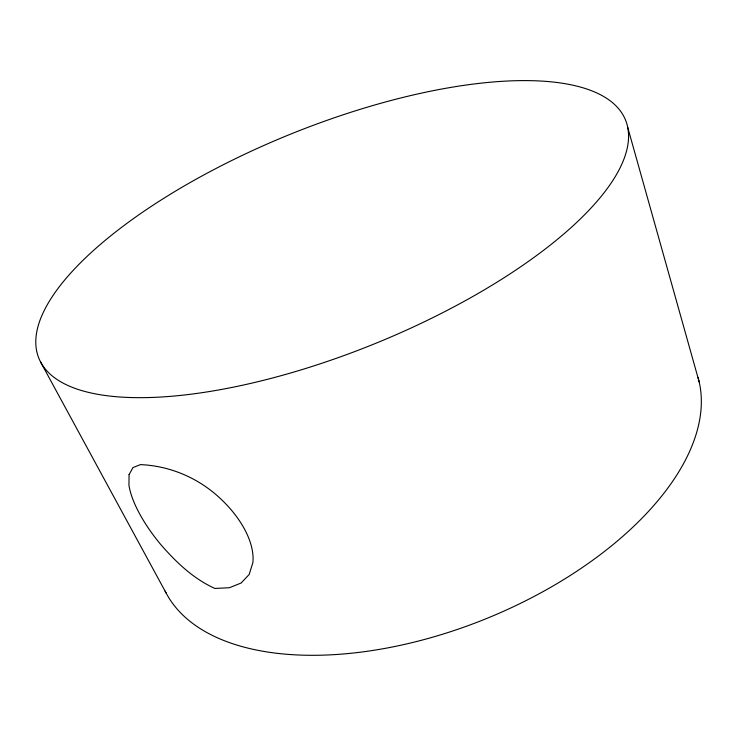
<?xml version="1.0" encoding="UTF-8"?>
<svg xmlns="http://www.w3.org/2000/svg" width="736" height="736" viewBox="0 0 736 736"><rect width="100%" height="100%" fill="white"/><g stroke="black" fill="none" stroke-linecap="round" stroke-linejoin="round"><path stroke-width="1.1" d="M40.48 361.818L166.189 593.142M627.698 127.319A316.6 112.93 -22.1 0 1 204.038 392.38A316.6 112.93 -22.1 0 1 164.754 197.708A316.6 112.93 -22.1 0 1 627.698 127.319L699.2 382.021M698.068 377.596A287.39 152.306 -22.1 0 1 483.883 619.602A287.39 152.306 -22.1 0 1 165.122 591.072M129.076 474.637L128.947 485.107A78.945 28.851 49.5 0 0 160.632 544.392C175.95 562.046 193.329 578.772 214.912 588.45L229.411 587.733L241.123 583.013L249.173 574.485L252.88 562.598A79.01 44.399 39.6 0 0 221.518 499.643C199.631 478.52 170.816 465.916 140.438 464.609L132.949 467.599L129.076 474.637"/></g></svg>
